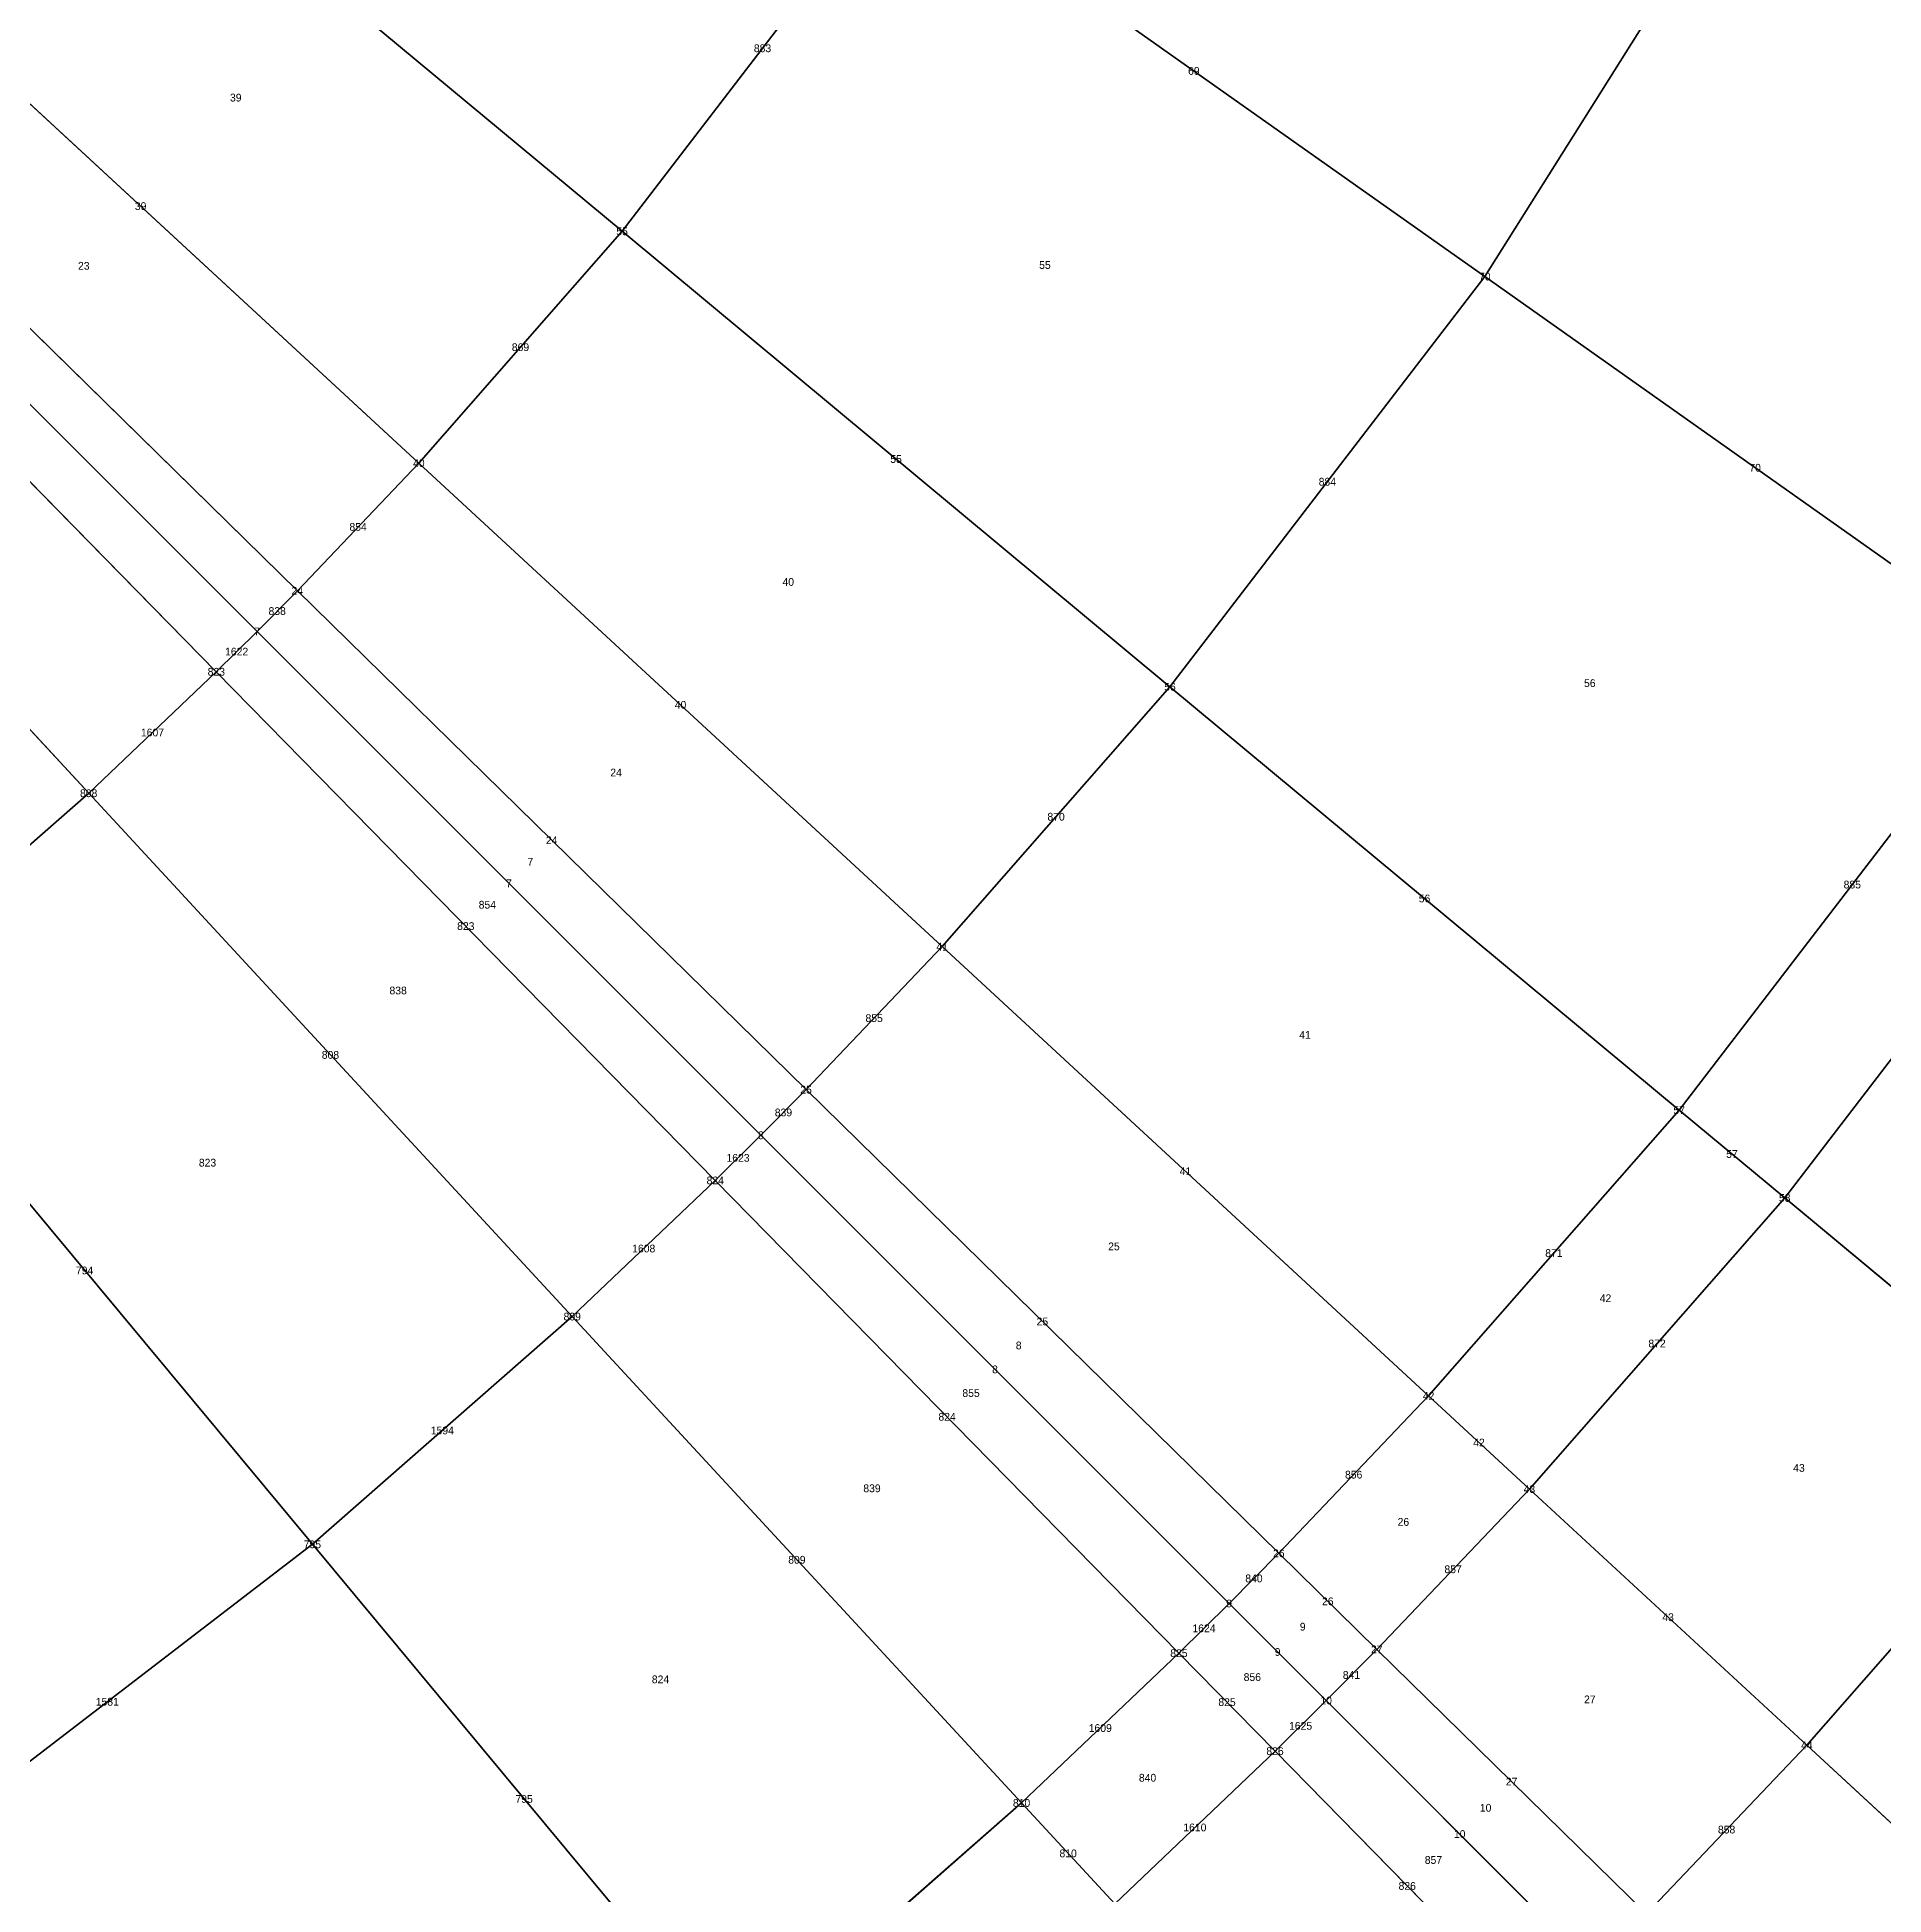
# Model space of a CAD drawing. Header units: metres. Extents: x -1.88 to 1.88, y -1.88 to 1.88.
# Drawn here: x 1.0188 to 1.4945, y -1.4009 to -0.9224 of the extents above; entities that cross this region are included whole.
import ezdxf
from ezdxf.enums import TextEntityAlignment as Align

# ---------------------------------------------------------------- set-up
doc = ezdxf.new("R2010")
doc.units = ezdxf.units.M

msp = doc.modelspace()

# ---------------------------------------------------------------- linework, layer by layer
at = {"layer": 'BRANCHES'}
for p, q in [((1.39168, -0.98406, 2.03128), (1.48995, -0.82777, 2.03128)), ((1.01946, -0.84765, 2.2964), (1.16948, -0.97239, 2.1721)), ((1.16948, -0.97239, 2.1721), (1.24183, -0.87811, 2.1721)), ((1.24183, -0.87811, 2.1721), (1.39168, -0.98406, 2.03128)), ((0.97383, -0.8997, 2.2964), (1.11713, -1.0321, 2.1721)), ((0.94655, -0.92836, 2.2964), (1.08584, -1.06497, 2.1721)), ((0.9375, -0.9375, 2.2964), (1.07546, -1.07546, 2.1721)), ((0.92836, -0.94655, 2.2964), (1.06497, -1.08584, 2.1721)), ((0.8997, -0.97383, 2.2964), (1.0321, -1.11713, 2.1721)), ((1.11713, -1.0321, 2.1721), (1.16948, -0.97239, 2.1721)), ((1.16948, -0.97239, 2.1721), (1.31059, -1.08972, 2.03128)), ((1.31059, -1.08972, 2.03128), (1.39168, -0.98406, 2.03128)), ((1.39168, -0.98406, 2.03128), (1.53093, -1.08253, 1.875)), ((1.08584, -1.06497, 2.1721), (1.11713, -1.0321, 2.1721)), ((1.11713, -1.0321, 2.1721), (1.25193, -1.15664, 2.03128)), ((1.07546, -1.07546, 2.1721), (1.08584, -1.06497, 2.1721)), ((1.08584, -1.06497, 2.1721), (1.21686, -1.19348, 2.03128)), ((1.06497, -1.08584, 2.1721), (1.07546, -1.07546, 2.1721)), ((1.07546, -1.07546, 2.1721), (1.20523, -1.20523, 2.03128)), ((1.0321, -1.11713, 2.1721), (1.06497, -1.08584, 2.1721)), ((1.06497, -1.08584, 2.1721), (1.19348, -1.21686, 2.03128)), ((1.44174, -1.19876, 1.875), (1.53093, -1.08253, 1.875)), ((1.25193, -1.15664, 2.03128), (1.31059, -1.08972, 2.03128)), ((1.31059, -1.08972, 2.03128), (1.44174, -1.19876, 1.875)), ((1.46892, -1.22136, 1.83897), (1.55979, -1.10294, 1.83897)), ((0.97239, -1.16948, 2.1721), (1.0321, -1.11713, 2.1721)), ((1.0321, -1.11713, 2.1721), (1.15664, -1.25193, 2.03128)), ((1.21686, -1.19348, 2.03128), (1.25193, -1.15664, 2.03128)), ((1.25193, -1.15664, 2.03128), (1.37721, -1.27237, 1.875)), ((0.97239, -1.16948, 2.1721), (1.08972, -1.31059, 2.03128)), ((1.20523, -1.20523, 2.03128), (1.21686, -1.19348, 2.03128)), ((1.21686, -1.19348, 2.03128), (1.33862, -1.3129, 1.875)), ((1.37721, -1.27237, 1.875), (1.44174, -1.19876, 1.875)), ((1.44174, -1.19876, 1.875), (1.46892, -1.22136, 1.83897)), ((1.19348, -1.21686, 2.03128), (1.20523, -1.20523, 2.03128)), ((1.20523, -1.20523, 2.03128), (1.32583, -1.32583, 1.875)), ((1.15664, -1.25193, 2.03128), (1.19348, -1.21686, 2.03128)), ((1.19348, -1.21686, 2.03128), (1.3129, -1.33862, 1.875)), ((1.40317, -1.29636, 1.83897), (1.46892, -1.22136, 1.83897)), ((1.46892, -1.22136, 1.83897), (1.5437, -1.28354, 1.73227)), ((1.08972, -1.31059, 2.03128), (1.15664, -1.25193, 2.03128)), ((1.15664, -1.25193, 2.03128), (1.27237, -1.37721, 1.875)), ((1.33862, -1.3129, 1.875), (1.37721, -1.27237, 1.875)), ((1.37721, -1.27237, 1.875), (1.40317, -1.29636, 1.83897)), ((1.4746, -1.36236, 1.73227), (1.5437, -1.28354, 1.73227)), ((1.36386, -1.33765, 1.83897), (1.40317, -1.29636, 1.83897)), ((1.40317, -1.29636, 1.83897), (1.4746, -1.36236, 1.73227)), ((0.98406, -1.39168, 2.03128), (1.08972, -1.31059, 2.03128)), ((1.08972, -1.31059, 2.03128), (1.19876, -1.44174, 1.875)), ((1.32583, -1.32583, 1.875), (1.33862, -1.3129, 1.875)), ((1.33862, -1.3129, 1.875), (1.36386, -1.33765, 1.83897)), ((1.3129, -1.33862, 1.875), (1.32583, -1.32583, 1.875)), ((1.32583, -1.32583, 1.875), (1.35082, -1.35082, 1.83897)), ((1.27237, -1.37721, 1.875), (1.3129, -1.33862, 1.875)), ((1.3129, -1.33862, 1.875), (1.33765, -1.36386, 1.83897)), ((1.35082, -1.35082, 1.83897), (1.36386, -1.33765, 1.83897)), ((1.36386, -1.33765, 1.83897), (1.43329, -1.40575, 1.73227)), ((1.33765, -1.36386, 1.83897), (1.35082, -1.35082, 1.83897)), ((1.35082, -1.35082, 1.83897), (1.41959, -1.41959, 1.73227)), ((1.43329, -1.40575, 1.73227), (1.4746, -1.36236, 1.73227)), ((1.4746, -1.36236, 1.73227), (1.57548, -1.45555, 1.55901)), ((1.29636, -1.40317, 1.83897), (1.33765, -1.36386, 1.83897)), ((1.33765, -1.36386, 1.83897), (1.40575, -1.43329, 1.73227)), ((1.19876, -1.44174, 1.875), (1.27237, -1.37721, 1.875)), ((1.27237, -1.37721, 1.875), (1.29636, -1.40317, 1.83897))]:
    msp.add_line(p, q, dxfattribs=at)
at = {"layer": 'Faces'}
for points in [[(1.24183, -0.87811, 2.1721), (1.32952, -0.73864, 2.1721), (1.48995, -0.82777, 2.03128), (1.39168, -0.98406, 2.03128)], [(1.01946, -0.84765, 2.2964), (1.08253, -0.76547, 2.2964), (1.24183, -0.87811, 2.1721), (1.16948, -0.97239, 2.1721)], [(1.39168, -0.98406, 2.03128), (1.48995, -0.82777, 2.03128), (1.63903, -0.9106, 1.875), (1.53093, -1.08253, 1.875)], [(0.97383, -0.8997, 2.2964), (1.01946, -0.84765, 2.2964), (1.16948, -0.97239, 2.1721), (1.11713, -1.0321, 2.1721)], [(1.16948, -0.97239, 2.1721), (1.24183, -0.87811, 2.1721), (1.39168, -0.98406, 2.03128), (1.31059, -1.08972, 2.03128)], [(0.94655, -0.92836, 2.2964), (0.97383, -0.8997, 2.2964), (1.11713, -1.0321, 2.1721), (1.08584, -1.06497, 2.1721)], [(0.9375, -0.9375, 2.2964), (0.94655, -0.92836, 2.2964), (1.08584, -1.06497, 2.1721), (1.07546, -1.07546, 2.1721)], [(0.92836, -0.94655, 2.2964), (0.9375, -0.9375, 2.2964), (1.07546, -1.07546, 2.1721), (1.06497, -1.08584, 2.1721)], [(0.8997, -0.97383, 2.2964), (0.92836, -0.94655, 2.2964), (1.06497, -1.08584, 2.1721), (1.0321, -1.11713, 2.1721)], [(0.84765, -1.01946, 2.2964), (0.8997, -0.97383, 2.2964), (1.0321, -1.11713, 2.1721), (0.97239, -1.16948, 2.1721)], [(1.11713, -1.0321, 2.1721), (1.16948, -0.97239, 2.1721), (1.31059, -1.08972, 2.03128), (1.25193, -1.15664, 2.03128)], [(1.31059, -1.08972, 2.03128), (1.39168, -0.98406, 2.03128), (1.53093, -1.08253, 1.875), (1.44174, -1.19876, 1.875)], [(1.08584, -1.06497, 2.1721), (1.11713, -1.0321, 2.1721), (1.25193, -1.15664, 2.03128), (1.21686, -1.19348, 2.03128)], [(1.07546, -1.07546, 2.1721), (1.08584, -1.06497, 2.1721), (1.21686, -1.19348, 2.03128), (1.20523, -1.20523, 2.03128)], [(1.06497, -1.08584, 2.1721), (1.07546, -1.07546, 2.1721), (1.20523, -1.20523, 2.03128), (1.19348, -1.21686, 2.03128)], [(1.0321, -1.11713, 2.1721), (1.06497, -1.08584, 2.1721), (1.19348, -1.21686, 2.03128), (1.15664, -1.25193, 2.03128)], [(1.44174, -1.19876, 1.875), (1.53093, -1.08253, 1.875), (1.55979, -1.10294, 1.83897), (1.46892, -1.22136, 1.83897)], [(1.25193, -1.15664, 2.03128), (1.31059, -1.08972, 2.03128), (1.44174, -1.19876, 1.875), (1.37721, -1.27237, 1.875)], [(1.46892, -1.22136, 1.83897), (1.55979, -1.10294, 1.83897), (1.6392, -1.15909, 1.73227), (1.5437, -1.28354, 1.73227)], [(0.97239, -1.16948, 2.1721), (1.0321, -1.11713, 2.1721), (1.15664, -1.25193, 2.03128), (1.08972, -1.31059, 2.03128)], [(1.21686, -1.19348, 2.03128), (1.25193, -1.15664, 2.03128), (1.37721, -1.27237, 1.875), (1.33862, -1.3129, 1.875)], [(0.87811, -1.24183, 2.1721), (0.97239, -1.16948, 2.1721), (1.08972, -1.31059, 2.03128), (0.98406, -1.39168, 2.03128)], [(1.20523, -1.20523, 2.03128), (1.21686, -1.19348, 2.03128), (1.33862, -1.3129, 1.875), (1.32583, -1.32583, 1.875)], [(1.37721, -1.27237, 1.875), (1.44174, -1.19876, 1.875), (1.46892, -1.22136, 1.83897), (1.40317, -1.29636, 1.83897)], [(1.19348, -1.21686, 2.03128), (1.20523, -1.20523, 2.03128), (1.32583, -1.32583, 1.875), (1.3129, -1.33862, 1.875)], [(1.15664, -1.25193, 2.03128), (1.19348, -1.21686, 2.03128), (1.3129, -1.33862, 1.875), (1.27237, -1.37721, 1.875)], [(1.40317, -1.29636, 1.83897), (1.46892, -1.22136, 1.83897), (1.5437, -1.28354, 1.73227), (1.4746, -1.36236, 1.73227)], [(1.08972, -1.31059, 2.03128), (1.15664, -1.25193, 2.03128), (1.27237, -1.37721, 1.875), (1.19876, -1.44174, 1.875)], [(1.33862, -1.3129, 1.875), (1.37721, -1.27237, 1.875), (1.40317, -1.29636, 1.83897), (1.36386, -1.33765, 1.83897)], [(1.4746, -1.36236, 1.73227), (1.5437, -1.28354, 1.73227), (1.6493, -1.37134, 1.55901), (1.57548, -1.45555, 1.55901)], [(1.36386, -1.33765, 1.83897), (1.40317, -1.29636, 1.83897), (1.4746, -1.36236, 1.73227), (1.43329, -1.40575, 1.73227)], [(0.98406, -1.39168, 2.03128), (1.08972, -1.31059, 2.03128), (1.19876, -1.44174, 1.875), (1.08253, -1.53093, 1.875)], [(1.32583, -1.32583, 1.875), (1.33862, -1.3129, 1.875), (1.36386, -1.33765, 1.83897), (1.35082, -1.35082, 1.83897)], [(1.3129, -1.33862, 1.875), (1.32583, -1.32583, 1.875), (1.35082, -1.35082, 1.83897), (1.33765, -1.36386, 1.83897)], [(1.27237, -1.37721, 1.875), (1.3129, -1.33862, 1.875), (1.33765, -1.36386, 1.83897), (1.29636, -1.40317, 1.83897)], [(1.35082, -1.35082, 1.83897), (1.36386, -1.33765, 1.83897), (1.43329, -1.40575, 1.73227), (1.41959, -1.41959, 1.73227)], [(1.33765, -1.36386, 1.83897), (1.35082, -1.35082, 1.83897), (1.41959, -1.41959, 1.73227), (1.40575, -1.43329, 1.73227)], [(1.43329, -1.40575, 1.73227), (1.4746, -1.36236, 1.73227), (1.57548, -1.45555, 1.55901), (1.53134, -1.50192, 1.55901)], [(1.29636, -1.40317, 1.83897), (1.33765, -1.36386, 1.83897), (1.40575, -1.43329, 1.73227), (1.36236, -1.4746, 1.73227)], [(1.19876, -1.44174, 1.875), (1.27237, -1.37721, 1.875), (1.29636, -1.40317, 1.83897), (1.22136, -1.46892, 1.83897)], [(0.82777, -1.48995, 2.03128), (0.98406, -1.39168, 2.03128), (1.08253, -1.53093, 1.875), (0.9106, -1.63903, 1.875)]]:
    msp.add_3dface(points, dxfattribs=at)
at = {"layer": 'NODI-Estradosso'}
for p in [(1.16948, -0.97239, 2.52963), (1.39168, -0.98406, 2.40979), (1.11713, -1.0321, 2.52963), (1.08584, -1.06497, 2.52963), (1.07546, -1.07546, 2.52963), (1.06497, -1.08584, 2.52963), (1.31059, -1.08972, 2.40979), (1.0321, -1.11713, 2.52963), (1.25193, -1.15664, 2.40979), (1.21686, -1.19348, 2.40979), (1.44174, -1.19876, 2.27961), (1.20523, -1.20523, 2.40979), (1.19348, -1.21686, 2.40979), (1.46892, -1.22136, 2.25007), (1.15664, -1.25193, 2.40979), (1.37721, -1.27237, 2.27961), (1.40317, -1.29636, 2.25007), (1.08972, -1.31059, 2.40979), (1.33862, -1.3129, 2.27961), (1.32583, -1.32583, 2.27961), (1.3129, -1.33862, 2.27961), (1.36386, -1.33765, 2.25007), (1.35082, -1.35082, 2.25007), (1.4746, -1.36236, 2.16374), (1.33765, -1.36386, 2.25007), (1.27237, -1.37721, 2.27961)]:
    msp.add_point(p, dxfattribs=at)
at = {"layer": 'NODI-Intradosso'}
for p in [(1.16948, -0.97239, 2.1721), (1.39168, -0.98406, 2.03128), (1.11713, -1.0321, 2.1721), (1.08584, -1.06497, 2.1721), (1.07546, -1.07546, 2.1721), (1.06497, -1.08584, 2.1721), (1.31059, -1.08972, 2.03128), (1.0321, -1.11713, 2.1721), (1.25193, -1.15664, 2.03128), (1.21686, -1.19348, 2.03128), (1.44174, -1.19876, 1.875), (1.20523, -1.20523, 2.03128), (1.19348, -1.21686, 2.03128), (1.46892, -1.22136, 1.83897), (1.15664, -1.25193, 2.03128), (1.37721, -1.27237, 1.875), (1.40317, -1.29636, 1.83897), (1.08972, -1.31059, 2.03128), (1.33862, -1.3129, 1.875), (1.32583, -1.32583, 1.875), (1.3129, -1.33862, 1.875), (1.36386, -1.33765, 1.83897), (1.35082, -1.35082, 1.83897), (1.4746, -1.36236, 1.73227), (1.33765, -1.36386, 1.83897), (1.27237, -1.37721, 1.875)]:
    msp.add_point(p, dxfattribs=at)

# ---------------------------------------------------------------- texts
at = {"layer": 'BRANCHES-Index'}
for s, p in [('883', (1.20565, -0.92525, 2.1721)), ('69', (1.31675, -0.93108, 2.10169)), ('39', (1.04548, -0.9659, 2.23425)), ('869', (1.14331, -1.00224, 2.1721)), ('55', (1.24004, -1.03105, 2.10169)), ('70', (1.4613, -1.0333, 1.95314)), ('884', (1.35113, -1.03689, 2.03128)), ('854', (1.10149, -1.04853, 2.1721)), ('838', (1.08065, -1.07021, 2.1721)), ('1622', (1.07021, -1.08065, 2.1721)), ('40', (1.18453, -1.09437, 2.10169)), ('1607', (1.04853, -1.10149, 2.1721)), ('870', (1.28126, -1.12318, 2.03128)), ('24', (1.15135, -1.12923, 2.10169)), ('7', (1.14034, -1.14034, 2.10169)), ('56', (1.37616, -1.14424, 1.95314)), ('885', (1.48633, -1.14065, 1.875)), ('823', (1.12923, -1.15135, 2.10169)), ('855', (1.2344, -1.17506, 2.03128)), ('808', (1.09437, -1.18453, 2.10169)), ('839', (1.21104, -1.19935, 2.03128)), ('1623', (1.19935, -1.21104, 2.03128)), ('57', (1.45533, -1.21006, 1.85699)), ('41', (1.31457, -1.2145, 1.95314)), ('1608', (1.17506, -1.2344, 2.03128)), ('794', (1.03105, -1.24004, 2.10169)), ('871', (1.40947, -1.23557, 1.875)), ('25', (1.27774, -1.25319, 1.95314)), ('872', (1.43604, -1.25886, 1.83897)), ('8', (1.26553, -1.26553, 1.95314)), ('824', (1.25319, -1.27774, 1.95314)), ('1594', (1.12318, -1.28126, 2.03128)), ('42', (1.39019, -1.28437, 1.85699)), ('856', (1.35791, -1.29264, 1.875)), ('809', (1.2145, -1.31457, 1.95314)), ('840', (1.33222, -1.31936, 1.875)), ('857', (1.38351, -1.31701, 1.83897)), ('26', (1.35124, -1.32528, 1.85699)), ('43', (1.43889, -1.32936, 1.78562)), ('1624', (1.31936, -1.33222, 1.875)), ('9', (1.33832, -1.33832, 1.85699)), ('841', (1.35734, -1.34424, 1.83897)), ('1581', (1.03689, -1.35113, 2.03128)), ('825', (1.32528, -1.35124, 1.85699)), ('1609', (1.29264, -1.35791, 1.875)), ('1625', (1.34424, -1.35734, 1.83897)), ('27', (1.39858, -1.3717, 1.78562)), ('795', (1.14424, -1.37616, 1.95314)), ('1610', (1.31701, -1.38351, 1.83897)), ('10', (1.38521, -1.38521, 1.78562)), ('858', (1.45395, -1.38406, 1.73227)), ('810', (1.28437, -1.39019, 1.85699)), ('826', (1.3717, -1.39858, 1.78562))]:
    msp.add_text(s, height=0.002, dxfattribs=at).set_placement(p, align=Align.MIDDLE_CENTER)
at = {"layer": 'Faces-Index'}
for s, p in [('39', (1.06998, -0.93796, 2.23425)), ('23', (1.03084, -0.98128, 2.23425)), ('55', (1.27839, -0.98107, 2.10169)), ('40', (1.21228, -1.06271, 2.10169)), ('56', (1.41873, -1.08877, 1.95314)), ('24', (1.16794, -1.1118, 2.10169)), ('7', (1.14585, -1.13478, 2.10169)), ('854', (1.13478, -1.14585, 2.10169)), ('838', (1.1118, -1.16794, 2.10169)), ('41', (1.34537, -1.17937, 1.95314)), ('823', (1.06271, -1.21228, 2.10169)), ('25', (1.29616, -1.23385, 1.95314)), ('42', (1.42276, -1.24721, 1.85699)), ('8', (1.27163, -1.25936, 1.95314)), ('855', (1.25936, -1.27163, 1.95314)), ('43', (1.4726, -1.2909, 1.78562)), ('839', (1.23385, -1.29616, 1.95314)), ('26', (1.37071, -1.30482, 1.85699)), ('9', (1.34478, -1.3318, 1.85699)), ('824', (1.17937, -1.34537, 1.95314)), ('856', (1.3318, -1.34478, 1.85699)), ('27', (1.41873, -1.35053, 1.78562)), ('840', (1.30482, -1.37071, 1.85699)), ('10', (1.39189, -1.37845, 1.78562)), ('857', (1.37845, -1.39189, 1.78562))]:
    msp.add_text(s, height=0.002, dxfattribs=at).set_placement(p, align=Align.MIDDLE_CENTER)
at = {"layer": 'NODI-Index'}
for s, p in [('55', (1.16948, -0.97239, 2.1721)), ('70', (1.39168, -0.98406, 2.03128)), ('40', (1.11713, -1.0321, 2.1721)), ('24', (1.08584, -1.06497, 2.1721)), ('7', (1.07546, -1.07546, 2.1721)), ('823', (1.06497, -1.08584, 2.1721)), ('56', (1.31059, -1.08972, 2.03128)), ('808', (1.0321, -1.11713, 2.1721)), ('41', (1.25193, -1.15664, 2.03128)), ('25', (1.21686, -1.19348, 2.03128)), ('57', (1.44174, -1.19876, 1.875)), ('8', (1.20523, -1.20523, 2.03128)), ('824', (1.19348, -1.21686, 2.03128)), ('58', (1.46892, -1.22136, 1.83897)), ('809', (1.15664, -1.25193, 2.03128)), ('42', (1.37721, -1.27237, 1.875)), ('43', (1.40317, -1.29636, 1.83897)), ('795', (1.08972, -1.31059, 2.03128)), ('26', (1.33862, -1.3129, 1.875)), ('9', (1.32583, -1.32583, 1.875)), ('825', (1.3129, -1.33862, 1.875)), ('27', (1.36386, -1.33765, 1.83897)), ('10', (1.35082, -1.35082, 1.83897)), ('826', (1.33765, -1.36386, 1.83897)), ('44', (1.4746, -1.36236, 1.73227)), ('810', (1.27237, -1.37721, 1.875))]:
    msp.add_text(s, height=0.002, dxfattribs=at).set_placement(p, align=Align.MIDDLE_CENTER)

doc.saveas('drawing.dxf')
